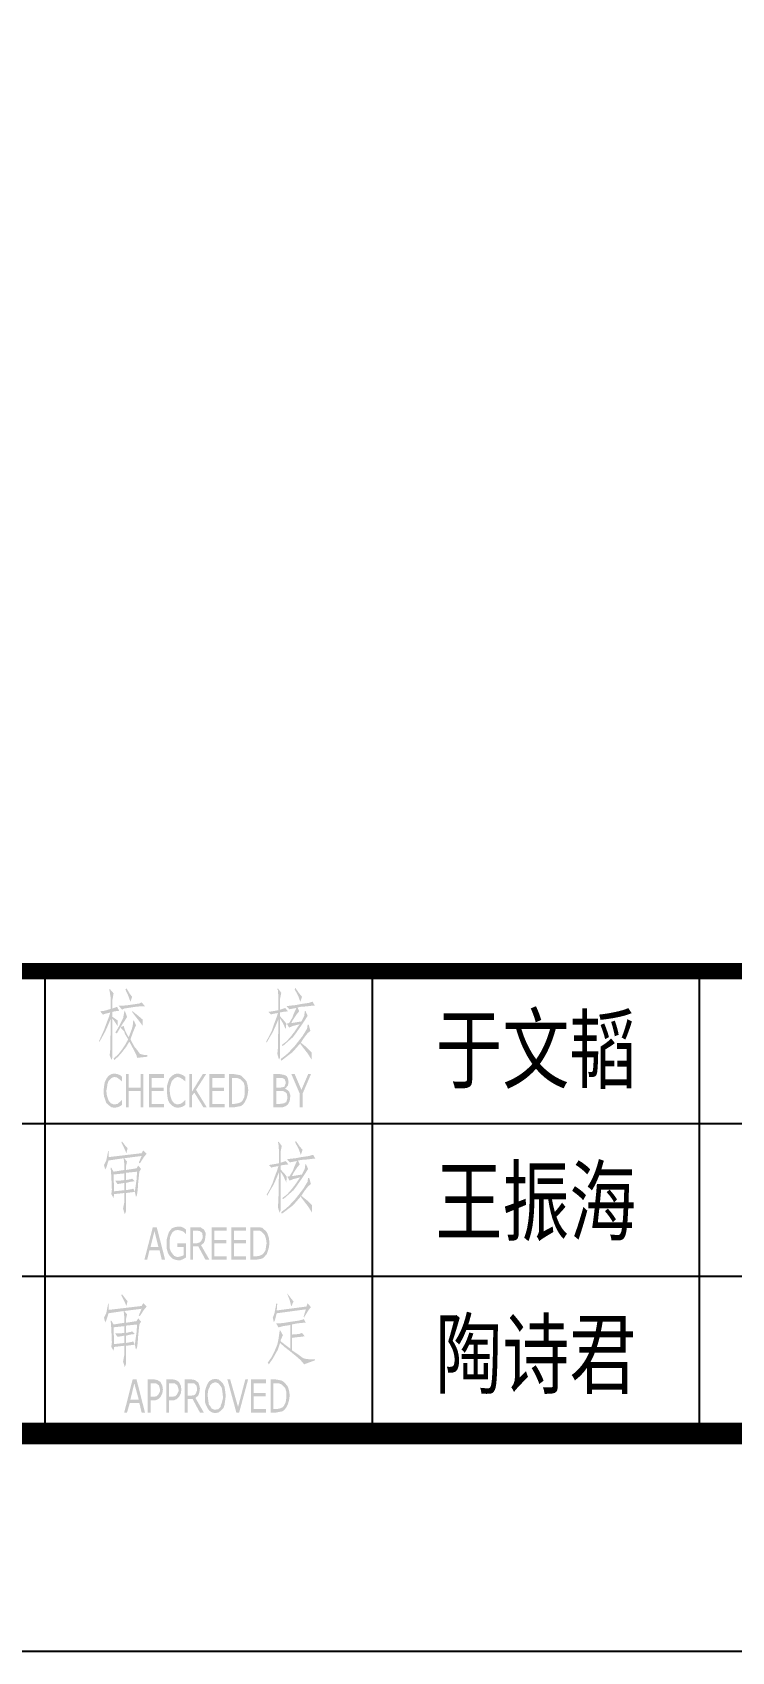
# Model space of a CAD drawing. Header units: millimetres. Extents: x 0 to 420, y 0 to 297.
# Drawn here: x 289.4 to 321.5, y 0 to 74.2 of the extents above; entities that cross this region are included whole.
import ezdxf
from ezdxf.enums import TextEntityAlignment as Align

# ---------------------------------------------------------------- set-up
doc = ezdxf.new("R2010")
doc.units = ezdxf.units.MM
doc.layers.add('图框', color=7, linetype='Continuous')
doc.styles.add('仿宋字', font='simfang.ttf', dxfattribs={"width": 0.75})

msp = doc.modelspace()

# ---------------------------------------------------------------- hatches: boundary and pattern name
h = msp.add_hatch(color=256)
h.paths.add_polyline_path([(293.133, 30.184), (292.953, 30.389), (292.928, 30.338), (292.953, 30.287), (293.005, 29.927), (293.005, 29.464), (293.082, 29.489), (293.082, 29.901)])
h.paths.add_polyline_path([(293.288, 29.567), (293.082, 29.489), (293.005, 29.464), (292.979, 29.464), (292.722, 29.387), (292.516, 29.361), (292.645, 29.207), (292.696, 29.232), (292.979, 29.309), (293.082, 29.335), (293.185, 29.361), (293.391, 29.387)])
h.paths.add_polyline_path([(293.082, 29.335), (292.979, 29.309), (292.928, 29.129), (292.799, 28.795), (292.696, 28.512), (292.568, 28.229), (292.465, 27.998), (292.491, 27.972), (292.593, 28.152), (292.748, 28.435), (292.876, 28.718), (293.005, 29.027), (293.082, 29.027), (293.082, 29.104)])
h.paths.add_polyline_path([(293.313, 28.949), (293.082, 29.104), (293.082, 29.027), (293.159, 28.924), (293.313, 28.692), (293.313, 28.924)])
h.paths.add_polyline_path([(293.082, 29.027), (293.005, 29.027), (292.979, 27.612), (292.953, 27.355), (293.031, 27.124), (293.082, 27.252)])
h.paths.add_polyline_path([(293.879, 30.158), (293.725, 30.415), (293.673, 30.364), (293.802, 30.081), (293.905, 29.798), (293.982, 30.029)])
h.paths.add_polyline_path([(294.419, 29.772), (294.316, 29.721), (293.982, 29.669), (293.802, 29.644), (293.545, 29.618), (293.365, 29.618), (293.519, 29.438), (293.622, 29.489), (293.956, 29.541), (294.136, 29.567), (294.393, 29.592), (294.573, 29.592)])
h.paths.add_polyline_path([(294.265, 29.155), (294.008, 29.361), (293.982, 29.335), (294.136, 29.129), (294.316, 28.898), (294.471, 28.692), (294.471, 29.001), (294.445, 29.001)])
h.paths.add_polyline_path([(293.648, 29.387), (293.622, 29.335), (293.571, 29.052), (293.519, 28.949), (293.391, 28.692), (293.211, 28.384), (293.262, 28.358), (293.288, 28.358), (293.442, 28.615), (293.596, 28.872), (293.622, 28.898), (293.751, 29.104)])
h.paths.add_polyline_path([(293.596, 28.692), (293.468, 28.641), (293.468, 28.589), (293.622, 28.435), (293.648, 28.332), (293.802, 28.075), (293.828, 28.178), (293.776, 28.255), (293.648, 28.512)])
h.paths.add_polyline_path([(294.059, 28.949), (294.033, 28.924), (294.008, 28.692), (293.956, 28.512), (293.828, 28.178), (293.802, 28.075), (293.853, 27.972), (294.033, 27.638), (294.188, 27.329), (294.213, 27.227), (294.676, 27.278), (294.676, 27.355), (294.548, 27.355), (294.342, 27.407), (294.213, 27.587), (294.085, 27.741), (293.905, 28.075), (294.008, 28.358), (294.111, 28.615), (294.162, 28.718)])
h.paths.add_polyline_path([(293.853, 27.972), (293.802, 28.075), (293.673, 27.844), (293.519, 27.612), (293.339, 27.381), (293.133, 27.201), (293.159, 27.124), (293.339, 27.278), (293.519, 27.484), (293.699, 27.715)])
h = msp.add_hatch(color=256)
h.paths.add_polyline_path([(300.668, 30.415), (300.642, 30.364), (300.668, 30.338), (300.693, 29.978), (300.693, 29.412), (300.771, 29.438), (300.771, 29.952), (300.822, 30.209)])
h.paths.add_polyline_path([(301.645, 30.184), (301.465, 30.441), (301.439, 30.364), (301.593, 30.081), (301.696, 29.798), (301.773, 30.029)])
h.paths.add_polyline_path([(302.262, 29.798), (302.236, 29.798), (302.082, 29.747), (301.722, 29.695), (301.465, 29.644), (301.208, 29.618), (301.053, 29.592), (301.208, 29.438), (301.233, 29.464), (301.516, 29.515), (301.568, 29.541), (301.722, 29.567), (302.031, 29.592), (302.236, 29.618), (302.365, 29.618)])
h.paths.add_polyline_path([(301.002, 29.515), (300.771, 29.438), (300.693, 29.412), (300.411, 29.361), (300.231, 29.335), (300.359, 29.207), (300.385, 29.232), (300.668, 29.284), (300.771, 29.309), (300.899, 29.335), (301.131, 29.361)])
h.paths.add_polyline_path([(300.771, 29.309), (300.668, 29.284), (300.616, 29.104), (300.771, 29.027), (300.899, 28.821), (301.028, 28.538), (301.053, 28.795), (300.976, 28.898), (300.771, 29.129)])
h.paths.add_polyline_path([(300.771, 29.027), (300.616, 29.104), (300.488, 28.769), (300.385, 28.461), (300.256, 28.204), (300.128, 27.972), (300.153, 27.921), (300.282, 28.152), (300.436, 28.409), (300.565, 28.692), (300.693, 29.001)])
h.paths.add_polyline_path([(300.771, 29.027), (300.693, 29.001), (300.668, 27.664), (300.642, 27.407), (300.719, 27.149), (300.771, 27.252)])
h.paths.add_polyline_path([(301.568, 29.541), (301.516, 29.515), (301.388, 29.232), (301.336, 29.078), (301.182, 28.821), (301.079, 28.795), (301.285, 28.821), (301.362, 28.975), (301.516, 29.207), (301.645, 29.361)])
h.paths.add_polyline_path([(301.671, 28.769), (301.079, 28.795), (301.182, 28.615), (301.362, 28.692)], flags=17)
h.paths.add_polyline_path([(301.902, 28.949), (302.031, 29.155), (301.928, 29.387), (301.902, 29.361), (301.876, 29.155), (301.748, 28.898), (301.285, 28.821), (301.079, 28.795), (301.671, 28.769), (301.593, 28.667), (301.439, 28.435), (301.259, 28.204), (301.079, 27.998), (300.848, 27.818), (300.873, 27.767), (300.951, 27.818), (301.156, 27.998), (301.362, 28.178), (301.516, 28.384), (301.568, 28.461), (301.748, 28.718)])
h.paths.add_polyline_path([(302.082, 28.744), (302.031, 28.744), (302.005, 28.564), (301.799, 28.229), (301.619, 27.998), (301.439, 27.767), (301.259, 27.587), (301.208, 27.509), (301.002, 27.329), (300.796, 27.175), (300.822, 27.098), (300.899, 27.149), (301.131, 27.329), (301.336, 27.484), (301.516, 27.689), (301.696, 27.895), (301.722, 27.921), (301.851, 28.127), (302.031, 28.358), (302.159, 28.461)])
h.paths.add_polyline_path([(302.211, 27.484), (302.159, 27.535), (301.979, 27.715), (301.722, 27.921), (301.696, 27.895), (301.696, 27.869), (301.851, 27.664), (302.031, 27.432), (302.211, 27.149)])
h = msp.add_hatch(color=256)
h.paths.add_polyline_path([(293.519, 26.352), (293.159, 26.352), (293.288, 26.327), (293.391, 26.249), (293.519, 26.147)], flags=17)
h.paths.add_polyline_path([(293.442, 26.429), (293.313, 26.481), (293.185, 26.507), (293.159, 26.507), (293.031, 26.481), (292.902, 26.404), (292.825, 26.301), (292.799, 26.249), (292.722, 26.095), (292.696, 25.915), (292.671, 25.709), (292.671, 25.658), (292.696, 25.452), (292.748, 25.298), (292.799, 25.144), (292.825, 25.144), (292.928, 25.041), (293.031, 24.964), (293.185, 24.938), (293.313, 24.964), (293.391, 24.989), (293.519, 25.067), (293.185, 25.092), (293.133, 25.092), (293.005, 25.144), (292.902, 25.272), (292.876, 25.349), (292.825, 25.504), (292.799, 25.709), (292.825, 25.838), (292.851, 26.018), (292.902, 26.172), (292.928, 26.198), (293.031, 26.301), (293.159, 26.352), (293.519, 26.352)])
h.paths.add_polyline_path([(293.519, 25.298), (293.442, 25.221), (293.339, 25.144), (293.313, 25.118), (293.185, 25.092), (293.519, 25.067)], flags=17)
h.paths.add_polyline_path([(293.828, 25.864), (293.828, 26.481), (293.699, 26.481), (293.699, 24.964), (293.828, 24.964), (293.828, 25.709), (294.368, 25.709)])
h.paths.add_polyline_path([(294.496, 26.481), (294.368, 26.481), (294.368, 25.864), (293.828, 25.864), (294.368, 25.709), (294.368, 24.964), (294.496, 24.964)])
h.paths.add_polyline_path([(295.422, 25.864), (294.882, 25.864), (294.882, 26.301), (295.448, 26.301), (295.448, 26.481), (294.753, 26.481), (294.753, 24.964), (295.448, 24.964), (295.448, 25.118), (294.882, 25.118), (294.882, 25.709), (295.422, 25.709)])
h.paths.add_polyline_path([(296.425, 26.352), (296.065, 26.352), (296.168, 26.327), (296.296, 26.249), (296.425, 26.147)], flags=17)
h.paths.add_polyline_path([(296.322, 26.429), (296.193, 26.481), (296.091, 26.507), (296.065, 26.507), (295.936, 26.481), (295.808, 26.404), (295.705, 26.301), (295.679, 26.249), (295.628, 26.095), (295.576, 25.915), (295.576, 25.709), (295.576, 25.658), (295.602, 25.452), (295.628, 25.298), (295.705, 25.144), (295.808, 25.041), (295.936, 24.964), (296.091, 24.938), (296.219, 24.964), (296.296, 24.989), (296.425, 25.067), (296.065, 25.092), (296.039, 25.092), (295.911, 25.144), (295.808, 25.272), (295.782, 25.349), (295.731, 25.504), (295.705, 25.709), (295.705, 25.838), (295.756, 26.018), (295.808, 26.172), (295.833, 26.198), (295.936, 26.301), (296.065, 26.352), (296.425, 26.352)])
h.paths.add_polyline_path([(296.425, 25.298), (296.348, 25.221), (296.245, 25.144), (296.193, 25.118), (296.065, 25.092), (296.425, 25.067)], flags=17)
h.paths.add_polyline_path([(296.836, 25.632), (296.733, 25.684), (296.733, 26.481), (296.605, 26.481), (296.605, 24.964), (296.733, 24.964), (296.733, 25.504)])
h.paths.add_polyline_path([(296.913, 25.761), (297.376, 26.481), (297.222, 26.481), (296.733, 25.684), (296.836, 25.632), (297.248, 24.964), (297.402, 24.964)])
h.paths.add_polyline_path([(298.225, 26.481), (297.531, 26.481), (297.531, 24.964), (298.225, 24.964), (298.225, 25.118), (297.659, 25.118), (297.659, 25.709), (298.199, 25.709), (298.199, 25.864), (297.659, 25.864), (297.659, 26.301), (298.225, 26.301)])
h.paths.add_polyline_path([(298.945, 26.429), (298.816, 26.455), (298.662, 26.481), (298.431, 26.481), (298.431, 24.964), (298.688, 24.964), (298.816, 24.989), (298.971, 25.015), (299.073, 25.092), (298.559, 25.118), (298.559, 26.301), (298.688, 26.301), (299.022, 26.378)])
h.paths.add_polyline_path([(299.125, 26.275), (299.022, 26.378), (298.688, 26.301), (298.816, 26.301), (298.945, 26.249), (299.048, 26.147), (299.099, 26.095), (299.151, 25.915), (299.151, 25.709), (299.151, 25.607), (299.125, 25.427), (299.048, 25.272), (298.971, 25.195), (298.842, 25.144), (298.688, 25.118), (298.559, 25.118), (299.073, 25.092), (299.151, 25.195), (299.228, 25.349), (299.279, 25.529), (299.305, 25.709), (299.305, 25.787), (299.279, 25.967), (299.228, 26.147)])
h.paths.add_polyline_path([(300.899, 26.455), (300.771, 26.481), (300.462, 26.481), (300.462, 24.964), (300.822, 24.964), (300.899, 24.964), (301.028, 25.015), (301.131, 25.092), (300.591, 25.118), (300.591, 25.709), (300.822, 25.709), (301.131, 25.735), (301.002, 25.812), (301.002, 25.839), (300.591, 25.864), (300.591, 26.301), (300.771, 26.301), (301.079, 26.378), (301.002, 26.429)])
h.paths.add_polyline_path([(301.156, 26.121), (301.131, 26.275), (301.079, 26.378), (300.771, 26.301), (300.873, 26.301), (300.976, 26.249), (301.028, 26.121), (301.028, 26.069), (300.976, 25.915), (300.925, 25.889), (300.771, 25.864), (300.591, 25.864), (301.028, 25.838), (301.131, 25.967)])
h.paths.add_polyline_path([(301.233, 25.529), (301.182, 25.684), (301.131, 25.735), (300.822, 25.709), (300.899, 25.709), (301.002, 25.658), (301.079, 25.581), (301.105, 25.427), (301.105, 25.375), (301.053, 25.195), (301.028, 25.195), (300.951, 25.144), (300.771, 25.118), (300.591, 25.118), (301.131, 25.092), (301.208, 25.247), (301.233, 25.427)])
h.paths.add_polyline_path([(301.439, 26.481), (301.285, 26.481), (301.671, 25.581), (301.671, 24.964), (301.799, 24.964), (301.799, 25.581), (301.748, 25.761)])
h.paths.add_polyline_path([(302.185, 26.481), (302.056, 26.481), (301.748, 25.761), (301.799, 25.581)])
h = msp.add_hatch(color=256)
h.paths.add_polyline_path([(293.594, 22.624), (293.62, 22.624), (292.9, 22.675), (292.9, 22.958), (292.874, 22.958), (292.874, 22.907), (292.797, 22.521), (292.694, 22.315), (292.745, 22.109), (292.797, 22.187), (292.9, 22.521)])
h.paths.add_polyline_path([(293.748, 22.469), (293.62, 22.624), (293.594, 22.624), (293.62, 22.392), (293.62, 22.084), (293.697, 22.084), (293.697, 22.238)])
h.paths.add_polyline_path([(294.417, 22.727), (294.648, 22.829), (294.494, 22.984), (294.417, 22.855), (292.9, 22.675), (293.62, 22.624)])
h.paths.add_polyline_path([(293.774, 23.087), (293.697, 23.164), (293.517, 23.395), (293.491, 23.344), (293.594, 23.138), (293.722, 22.855)])
h.paths.add_polyline_path([(294.52, 22.675), (294.648, 22.829), (294.417, 22.727), (294.288, 22.418), (294.34, 22.392)])
h.paths.add_polyline_path([(294.391, 22.135), (294.262, 22.289), (294.185, 22.161), (293.697, 22.084), (293.62, 22.084), (293.131, 22.007), (293.697, 21.955), (294.211, 22.007), (294.314, 22.007)])
h.paths.add_polyline_path([(293.131, 22.007), (293.028, 22.187), (293.002, 22.187), (293.002, 22.135), (293.028, 21.801), (293.054, 21.184), (293.028, 20.978), (293.131, 20.798), (293.157, 20.978), (293.62, 21.029), (293.697, 21.029), (294.108, 21.081), (293.157, 21.107), (293.131, 21.878), (293.62, 21.929), (293.697, 21.955)])
h.paths.add_polyline_path([(293.902, 21.544), (294.108, 21.569), (293.98, 21.698), (293.954, 21.672), (293.697, 21.621), (293.62, 21.621), (293.414, 21.595), (293.208, 21.595), (293.311, 21.441), (293.337, 21.441), (293.62, 21.492), (293.697, 21.492)], flags=17)
h.paths.add_polyline_path([(293.697, 21.955), (293.62, 21.929), (293.62, 21.621), (293.697, 21.621)], flags=17)
h.paths.add_polyline_path([(293.697, 21.492), (293.62, 21.492), (293.62, 21.158), (293.697, 21.158)], flags=17)
h.paths.add_polyline_path([(294.031, 21.235), (293.98, 21.209), (293.697, 21.158), (293.62, 21.158), (293.157, 21.107), (294.108, 21.081)], flags=17)
h.paths.add_polyline_path([(294.262, 21.518), (294.314, 22.007), (294.211, 22.007), (294.185, 21.647), (294.134, 21.287), (294.108, 21.081), (294.16, 20.849), (294.211, 20.952), (294.211, 20.978), (294.237, 21.158)])
h.paths.add_polyline_path([(293.697, 21.029), (293.62, 21.029), (293.62, 20.592), (293.568, 20.309), (293.645, 20.052), (293.697, 20.181)])
h = msp.add_hatch(color=256)
h.paths.add_polyline_path([(300.691, 23.395), (300.665, 23.344), (300.691, 23.318), (300.717, 22.958), (300.717, 22.392), (300.794, 22.418), (300.794, 22.932), (300.845, 23.189)])
h.paths.add_polyline_path([(301.668, 23.164), (301.488, 23.421), (301.462, 23.344), (301.617, 23.061), (301.72, 22.778), (301.797, 23.009)])
h.paths.add_polyline_path([(302.285, 22.778), (302.26, 22.778), (302.105, 22.727), (301.745, 22.675), (301.488, 22.624), (301.231, 22.598), (301.077, 22.572), (301.231, 22.418), (301.257, 22.444), (301.54, 22.495), (301.591, 22.521), (301.745, 22.547), (302.054, 22.572), (302.26, 22.598), (302.388, 22.598)])
h.paths.add_polyline_path([(301.025, 22.495), (300.794, 22.418), (300.717, 22.392), (300.434, 22.341), (300.254, 22.315), (300.382, 22.187), (300.408, 22.212), (300.691, 22.264), (300.794, 22.289), (300.922, 22.315), (301.154, 22.341)])
h.paths.add_polyline_path([(300.794, 22.289), (300.691, 22.264), (300.64, 22.084), (300.794, 22.007), (300.922, 21.801), (301.051, 21.518), (301.077, 21.775), (301, 21.878), (300.794, 22.109)])
h.paths.add_polyline_path([(300.794, 22.007), (300.64, 22.084), (300.511, 21.749), (300.408, 21.441), (300.28, 21.184), (300.151, 20.952), (300.177, 20.901), (300.305, 21.132), (300.46, 21.389), (300.588, 21.672), (300.717, 21.981)])
h.paths.add_polyline_path([(300.794, 22.007), (300.717, 21.981), (300.691, 20.644), (300.665, 20.387), (300.742, 20.129), (300.794, 20.232)])
h.paths.add_polyline_path([(301.591, 22.521), (301.54, 22.495), (301.411, 22.212), (301.36, 22.058), (301.205, 21.801), (301.102, 21.775), (301.308, 21.801), (301.385, 21.955), (301.54, 22.187), (301.668, 22.341)])
h.paths.add_polyline_path([(301.694, 21.749), (301.102, 21.775), (301.205, 21.595), (301.385, 21.672)], flags=17)
h.paths.add_polyline_path([(301.925, 21.929), (302.054, 22.135), (301.951, 22.367), (301.925, 22.341), (301.9, 22.135), (301.771, 21.878), (301.308, 21.801), (301.102, 21.775), (301.694, 21.749), (301.617, 21.647), (301.462, 21.415), (301.282, 21.184), (301.102, 20.978), (300.871, 20.798), (300.897, 20.747), (300.974, 20.798), (301.18, 20.978), (301.385, 21.158), (301.54, 21.364), (301.591, 21.441), (301.771, 21.698)])
h.paths.add_polyline_path([(302.105, 21.724), (302.054, 21.724), (302.028, 21.544), (301.822, 21.209), (301.642, 20.978), (301.462, 20.747), (301.282, 20.567), (301.231, 20.489), (301.025, 20.309), (300.82, 20.155), (300.845, 20.078), (300.922, 20.129), (301.154, 20.309), (301.36, 20.464), (301.54, 20.669), (301.72, 20.875), (301.745, 20.901), (301.874, 21.107), (302.054, 21.338), (302.182, 21.441)])
h.paths.add_polyline_path([(302.234, 20.464), (302.182, 20.515), (302.002, 20.695), (301.745, 20.901), (301.72, 20.875), (301.72, 20.849), (301.874, 20.644), (302.054, 20.412), (302.234, 20.129)])
h = msp.add_hatch(color=256)
h.paths.add_polyline_path([(295.111, 19.461), (294.931, 19.461), (294.545, 17.969), (294.674, 17.969), (294.777, 18.407), (295.24, 18.407), (294.828, 18.561), (295.008, 19.281)])
h.paths.add_polyline_path([(295.111, 19.461), (295.008, 19.281), (295.188, 18.561), (294.828, 18.561), (295.24, 18.407), (295.342, 17.969), (295.497, 17.969)])
h.paths.add_polyline_path([(296.217, 19.487), (296.088, 19.487), (296.062, 19.487), (295.934, 19.461), (295.805, 19.409), (295.702, 19.281), (295.677, 19.255), (295.625, 19.101), (295.574, 18.921), (295.574, 18.715), (295.574, 18.664), (295.574, 18.458), (295.625, 18.278), (295.702, 18.149), (295.728, 18.124), (295.831, 18.021), (295.96, 17.969), (296.088, 17.944), (296.191, 17.944), (296.32, 17.995), (296.448, 18.072), (296.088, 18.098), (296.037, 18.098), (295.908, 18.149), (295.805, 18.278), (295.754, 18.355), (295.702, 18.509), (295.702, 18.741), (295.702, 18.844), (295.728, 19.024), (295.805, 19.178), (295.831, 19.229), (295.934, 19.307), (296.062, 19.332), (296.448, 19.358), (296.345, 19.435)])
h.paths.add_polyline_path([(296.448, 19.358), (296.062, 19.332), (296.088, 19.332), (296.217, 19.307), (296.345, 19.255), (296.448, 19.152)], flags=17)
h.paths.add_polyline_path([(296.448, 18.715), (296.062, 18.715), (296.062, 18.561), (296.345, 18.561), (296.345, 18.175), (296.217, 18.124), (296.088, 18.098), (296.448, 18.072)], flags=17)
h.paths.add_polyline_path([(297.22, 19.384), (297.117, 19.461), (296.962, 19.461), (296.654, 19.461), (296.654, 17.969), (296.782, 17.969), (296.782, 18.587), (297.014, 18.587), (297.142, 18.638), (296.782, 18.715), (296.782, 19.307), (296.962, 19.307), (297.271, 19.358)])
h.paths.add_polyline_path([(297.271, 19.358), (296.962, 19.307), (297.091, 19.281), (297.194, 19.204), (297.22, 19.049), (297.22, 18.972), (297.142, 18.818), (297.091, 18.767), (296.937, 18.715), (296.782, 18.715), (297.142, 18.638), (297.271, 18.741), (297.322, 18.869), (297.348, 19.075), (297.348, 19.204)])
h.paths.add_polyline_path([(297.142, 18.638), (297.014, 18.587), (297.348, 17.969), (297.528, 17.969)])
h.paths.add_polyline_path([(298.325, 19.461), (297.631, 19.461), (297.631, 17.969), (298.325, 17.969), (298.325, 18.124), (297.76, 18.124), (297.76, 18.715), (298.3, 18.715), (298.3, 18.869), (297.76, 18.869), (297.76, 19.307), (298.325, 19.307)])
h.paths.add_polyline_path([(299.2, 19.461), (298.531, 19.461), (298.531, 17.969), (299.2, 17.969), (299.2, 18.124), (298.66, 18.124), (298.66, 18.715), (299.2, 18.715), (299.2, 18.869), (298.66, 18.869), (298.66, 19.307), (299.2, 19.307)])
h.paths.add_polyline_path([(299.997, 19.384), (299.945, 19.435), (299.817, 19.461), (299.662, 19.461), (299.405, 19.461), (299.405, 17.969), (299.662, 17.969), (299.817, 17.995), (299.945, 18.021), (300.048, 18.098), (299.534, 18.124), (299.534, 19.307), (299.662, 19.307)])
h.paths.add_polyline_path([(299.997, 19.384), (299.662, 19.307), (299.817, 19.307), (299.92, 19.255), (300.022, 19.152), (300.074, 19.075), (300.125, 18.921), (300.151, 18.715), (300.125, 18.587), (300.1, 18.407), (300.022, 18.278), (299.945, 18.201), (299.817, 18.149), (299.662, 18.124), (299.534, 18.124), (300.048, 18.098), (300.125, 18.201), (300.151, 18.201), (300.202, 18.355), (300.254, 18.535), (300.28, 18.715), (300.28, 18.767), (300.254, 18.972), (300.202, 19.127), (300.202, 19.152), (300.125, 19.281)])
h = msp.add_hatch(color=256)
h.paths.add_polyline_path([(293.594, 15.618), (293.62, 15.618), (292.9, 15.669), (292.9, 15.952), (292.874, 15.952), (292.874, 15.901), (292.797, 15.515), (292.694, 15.309), (292.745, 15.104), (292.797, 15.181), (292.9, 15.515)])
h.paths.add_polyline_path([(293.748, 15.464), (293.62, 15.618), (293.594, 15.618), (293.62, 15.387), (293.62, 15.078), (293.697, 15.078), (293.697, 15.232)])
h.paths.add_polyline_path([(294.417, 15.721), (294.648, 15.824), (294.494, 15.978), (294.417, 15.849), (292.9, 15.669), (293.62, 15.618)])
h.paths.add_polyline_path([(293.774, 16.081), (293.697, 16.158), (293.517, 16.389), (293.491, 16.338), (293.594, 16.132), (293.722, 15.849)])
h.paths.add_polyline_path([(294.52, 15.669), (294.648, 15.824), (294.417, 15.721), (294.288, 15.412), (294.34, 15.387)])
h.paths.add_polyline_path([(294.391, 15.129), (294.262, 15.284), (294.185, 15.155), (293.697, 15.078), (293.62, 15.078), (293.131, 15.001), (293.697, 14.949), (294.211, 15.001), (294.314, 15.001)])
h.paths.add_polyline_path([(293.131, 15.001), (293.028, 15.181), (293.002, 15.181), (293.002, 15.129), (293.028, 14.795), (293.054, 14.178), (293.028, 13.972), (293.131, 13.792), (293.157, 13.972), (293.62, 14.024), (293.697, 14.024), (294.108, 14.075), (293.157, 14.101), (293.131, 14.872), (293.62, 14.924), (293.697, 14.949)])
h.paths.add_polyline_path([(293.902, 14.538), (294.108, 14.564), (293.98, 14.692), (293.954, 14.667), (293.697, 14.615), (293.62, 14.615), (293.414, 14.589), (293.208, 14.589), (293.311, 14.435), (293.337, 14.435), (293.62, 14.487), (293.697, 14.487)], flags=17)
h.paths.add_polyline_path([(293.697, 14.949), (293.62, 14.924), (293.62, 14.615), (293.697, 14.615)], flags=17)
h.paths.add_polyline_path([(293.697, 14.487), (293.62, 14.487), (293.62, 14.152), (293.697, 14.152)], flags=17)
h.paths.add_polyline_path([(294.031, 14.229), (293.98, 14.204), (293.697, 14.152), (293.62, 14.152), (293.157, 14.101), (294.108, 14.075)], flags=17)
h.paths.add_polyline_path([(294.262, 14.512), (294.314, 15.001), (294.211, 15.001), (294.185, 14.641), (294.134, 14.281), (294.108, 14.075), (294.16, 13.844), (294.211, 13.947), (294.211, 13.972), (294.237, 14.152)])
h.paths.add_polyline_path([(293.697, 14.024), (293.62, 14.024), (293.62, 13.587), (293.568, 13.304), (293.645, 13.047), (293.697, 13.175)])
h = msp.add_hatch(color=256)
h.paths.add_polyline_path([(301.385, 16.055), (301.282, 16.184), (301.102, 16.415), (301.102, 16.389), (301.205, 16.132), (301.282, 15.824)])
h.paths.add_polyline_path([(302.182, 15.798), (302.028, 15.978), (301.977, 15.824), (300.614, 15.644), (300.614, 15.515), (301.951, 15.695)])
h.paths.add_polyline_path([(302.08, 15.669), (302.182, 15.798), (301.951, 15.695), (301.848, 15.361), (301.874, 15.309), (301.874, 15.335)])
h.paths.add_polyline_path([(301.848, 15.258), (301.822, 15.232), (301.642, 15.181), (301.282, 15.129), (300.974, 15.078), (300.742, 15.052), (300.588, 15.052), (300.691, 14.872), (300.717, 14.872), (300.897, 14.924), (301.231, 14.975), (301.308, 15.001), (301.565, 15.052), (301.822, 15.078), (301.951, 15.078)])
h.paths.add_polyline_path([(300.614, 15.644), (300.64, 15.952), (300.588, 15.952), (300.588, 15.901), (300.511, 15.515), (300.434, 15.309), (300.485, 15.104), (300.537, 15.207), (300.614, 15.515)])
h.paths.add_polyline_path([(301.771, 14.615), (301.642, 14.564), (301.308, 14.538), (301.9, 14.461)], flags=17)
h.paths.add_polyline_path([(301.9, 14.461), (301.308, 14.538), (301.308, 15.001), (301.231, 14.975), (301.231, 13.895), (301.308, 13.818), (301.308, 14.384), (301.462, 14.409), (301.72, 14.435)])
h.paths.add_polyline_path([(300.768, 14.744), (300.742, 14.718), (300.742, 14.667), (300.691, 14.307), (300.64, 14.075), (300.511, 13.767), (300.382, 13.509), (300.202, 13.252), (300.254, 13.175), (300.434, 13.432), (300.562, 13.664), (300.665, 13.844), (300.768, 14.152), (300.794, 14.229), (300.794, 14.281), (300.897, 14.512)])
h.paths.add_polyline_path([(300.794, 14.229), (300.768, 14.152), (301, 13.947), (301.205, 13.792), (301.36, 13.664), (301.488, 13.561), (301.694, 13.381), (302.08, 13.407), (301.9, 13.432), (301.822, 13.458), (301.617, 13.612), (301.308, 13.818), (301.231, 13.895)])
h.paths.add_polyline_path([(302.362, 13.355), (302.362, 13.407), (302.08, 13.407), (301.694, 13.381), (301.874, 13.175)])
h = msp.add_hatch(color=256)
h.paths.add_polyline_path([(294.185, 12.481), (294.005, 12.481), (293.62, 10.964), (293.748, 10.964), (293.877, 11.401), (294.314, 11.401), (293.902, 11.555), (294.082, 12.301)])
h.paths.add_polyline_path([(294.185, 12.481), (294.082, 12.301), (294.288, 11.555), (293.902, 11.555), (294.314, 11.401), (294.417, 10.964), (294.571, 10.964)])
h.paths.add_polyline_path([(295.137, 12.455), (295.008, 12.481), (294.7, 12.481), (294.7, 10.964), (294.828, 10.964), (294.828, 11.529), (294.982, 11.529), (295.06, 11.529), (295.188, 11.581), (295.291, 11.684), (294.828, 11.684), (294.828, 12.301), (294.982, 12.301), (295.291, 12.352), (295.265, 12.378)])
h.paths.add_polyline_path([(295.291, 12.352), (294.982, 12.301), (295.085, 12.301), (295.188, 12.224), (295.214, 12.198), (295.265, 12.018), (295.265, 11.941), (295.188, 11.787), (295.111, 11.709), (294.957, 11.684), (295.291, 11.684), (295.368, 11.838), (295.394, 12.018), (295.368, 12.198)])
h.paths.add_polyline_path([(295.985, 12.455), (295.857, 12.481), (295.548, 12.481), (295.548, 10.964), (295.677, 10.964), (295.677, 11.529), (295.831, 11.529), (295.908, 11.529), (296.037, 11.581), (296.14, 11.684), (295.677, 11.684), (295.677, 12.301), (295.831, 12.301), (296.14, 12.352), (296.114, 12.378)])
h.paths.add_polyline_path([(296.14, 12.352), (295.831, 12.301), (295.934, 12.301), (296.037, 12.224), (296.062, 12.198), (296.114, 12.018), (296.114, 11.941), (296.037, 11.787), (295.96, 11.709), (295.805, 11.684), (296.14, 11.684), (296.217, 11.838), (296.242, 12.018), (296.217, 12.198)])
h.paths.add_polyline_path([(296.86, 12.455), (296.705, 12.481), (296.397, 12.481), (296.397, 10.964), (296.525, 10.964), (296.525, 11.581), (296.757, 11.581), (296.885, 11.632), (296.525, 11.735), (296.525, 12.301), (296.705, 12.301), (297.014, 12.352), (296.962, 12.378)])
h.paths.add_polyline_path([(297.014, 12.352), (296.705, 12.301), (296.834, 12.301), (296.937, 12.198), (296.962, 12.044), (296.962, 11.967), (296.885, 11.812), (296.834, 11.761), (296.68, 11.735), (296.525, 11.735), (296.885, 11.632), (297.014, 11.735), (297.065, 11.889), (297.091, 12.069), (297.065, 12.198)])
h.paths.add_polyline_path([(296.885, 11.632), (296.757, 11.581), (297.091, 10.964), (297.271, 10.964)])
h.paths.add_polyline_path([(297.94, 12.481), (297.785, 12.507), (297.657, 12.481), (297.528, 12.404), (297.451, 12.301), (297.425, 12.249), (297.374, 12.121), (297.322, 11.941), (297.322, 11.709), (297.322, 11.658), (297.322, 11.452), (297.374, 11.298), (297.451, 11.144), (297.528, 11.041), (297.785, 11.092), (297.76, 11.092), (297.631, 11.144), (297.554, 11.272), (297.502, 11.324), (297.477, 11.504), (297.451, 11.709), (297.451, 11.838), (297.477, 12.018), (297.554, 12.172), (297.554, 12.198), (297.657, 12.301), (297.785, 12.352), (298.042, 12.404)])
h.paths.add_polyline_path([(298.145, 12.301), (298.042, 12.404), (297.785, 12.352), (297.811, 12.352), (297.94, 12.301), (298.042, 12.172), (298.094, 12.095), (298.12, 11.941), (298.145, 11.709), (298.145, 11.607), (298.094, 11.401), (298.042, 11.272), (298.042, 11.221), (297.94, 11.118), (297.785, 11.092), (297.528, 11.041), (297.657, 10.964), (297.785, 10.938), (297.94, 10.964), (298.042, 11.041), (298.145, 11.144), (298.171, 11.169), (298.222, 11.324), (298.248, 11.504), (298.274, 11.709), (298.274, 11.761), (298.248, 11.967), (298.222, 12.147)])
h.paths.add_polyline_path([(298.48, 12.481), (298.351, 12.481), (298.762, 10.964), (298.84, 11.221)])
h.paths.add_polyline_path([(299.302, 12.481), (299.174, 12.481), (298.84, 11.221), (298.762, 10.964), (298.891, 10.964)])
h.paths.add_polyline_path([(300.125, 12.481), (299.431, 12.481), (299.431, 10.964), (300.125, 10.964), (300.125, 11.118), (299.56, 11.118), (299.56, 11.709), (300.1, 11.709), (300.1, 11.864), (299.56, 11.864), (299.56, 12.301), (300.125, 12.301)])
h.paths.add_polyline_path([(300.845, 12.429), (300.717, 12.455), (300.562, 12.481), (300.331, 12.481), (300.331, 10.964), (300.588, 10.964), (300.717, 10.989), (300.871, 11.015), (300.974, 11.092), (300.46, 11.118), (300.46, 12.301), (300.588, 12.301), (300.922, 12.378)])
h.paths.add_polyline_path([(300.922, 12.378), (300.588, 12.301), (300.717, 12.301), (300.845, 12.249), (300.948, 12.147), (301, 12.095), (301.051, 11.915), (301.051, 11.709), (301.051, 11.607), (301.025, 11.427), (300.948, 11.272), (300.871, 11.195), (300.742, 11.144), (300.588, 11.118), (300.46, 11.118), (300.974, 11.092), (301.051, 11.195), (301.128, 11.349), (301.18, 11.529), (301.205, 11.709), (301.205, 11.787), (301.18, 11.967), (301.128, 12.147), (301.025, 12.275)])

# ---------------------------------------------------------------- linework, layer by layer
for p, q in [((290, 10), (290, 31.2)), ((305, 10), (305, 31.2)), ((320, 10), (320, 31.2)), ((410, 24.2), (125, 24.2)), ((410, 17.2), (125, 17.2))]:
    msp.add_line(p, q)
at = {"flags": 128}
msp.add_lwpolyline([(420, 0), (0, 0), (0, 297), (420, 297)], close=True, dxfattribs=at)
at = {"const_width": 1, "flags": 128}
msp.add_lwpolyline([(410, 287), (25, 287), (25, 10), (410, 10)], close=True, dxfattribs=at)
at = {"const_width": 0.75}
msp.add_lwpolyline([(410, 31.2), (25, 31.2), (25, 10)], dxfattribs=at)

# ---------------------------------------------------------------- texts
at = {"layer": '图框', "style": '仿宋字', "width": 0.75}
for s, p in [('于文韬', (312.5, 27.7)), ('王振海', (312.5, 20.7)), ('陶诗君', (312.5, 13.7))]:
    msp.add_text(s, height=3, dxfattribs=at).set_placement(p, align=Align.MIDDLE)

doc.saveas('drawing.dxf')
